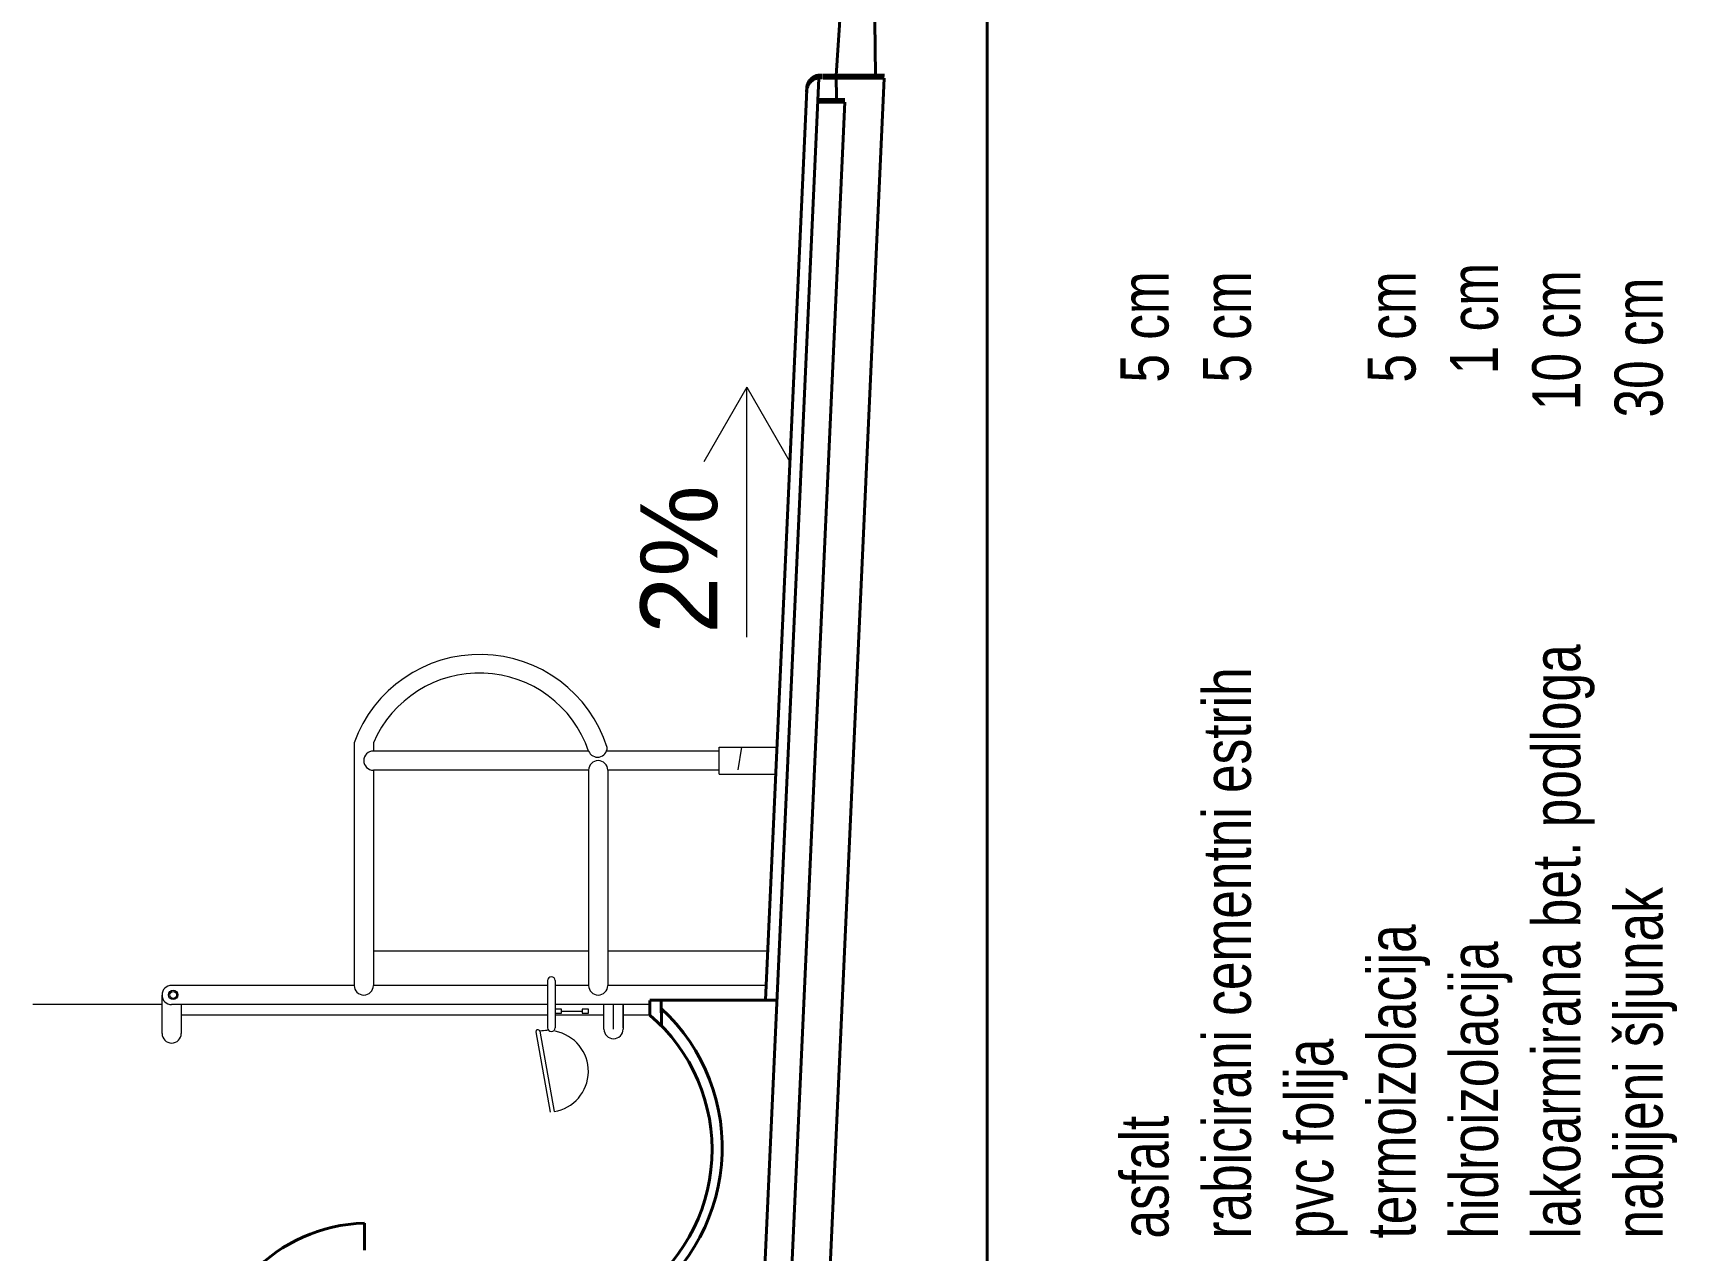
# Model space of a CAD drawing. Header units: millimetres. Extents: x 73 to 57768, y -40361 to 10065.
# Drawn here: x 3698.5 to 4126.4, y 7248 to 7564.8 of the extents above; entities that cross this region are included whole.
import ezdxf

# ---------------------------------------------------------------- set-up
doc = ezdxf.new("R2010")
doc.units = ezdxf.units.MM
doc.linetypes.add('ACAD_ISO02W100', pattern=[15, 12, -3])
doc.layers.add('hec', color=253, linetype='Continuous', lineweight=5)
doc.layers.add('kote', color=124, linetype='Continuous', lineweight=5)
doc.layers.add('pogled', color=7, linetype='Continuous', lineweight=5, true_color=0x8db1c3)
doc.layers.add('presjek', color=7, linetype='Continuous', lineweight=40, true_color=0xe37da2)
doc.styles.add('1na50', font='', dxfattribs={"height": 15})
doc.styles.get('1na50').set_extended_font_data('SwitzerlandCondLight BH')

msp = doc.modelspace()

# ---------------------------------------------------------------- linework, layer by layer
at = {"layer": 'pogled'}
for p, q in [((3884.319, 7472.554), (3873.132, 7453.179)), ((3884.319, 7407.536), (3884.319, 7472.554)), ((3884.319, 7472.554), (3895.505, 7453.179)), ((3787.128, 7325.89), (3843.128, 7325.89)), ((3848.128, 7325.89), (3889.719, 7325.89)), ((3732.129, 7311.89), (3698.524, 7311.89)), ((3859.063, 7311.89), (3834.449, 7311.89)), ((3859.063, 7311.89), (3834.449, 7311.89))]:
    msp.add_line(p, q, dxfattribs=at)
at = {"layer": 'pogled', "linetype": 'Continuous'}
for p, q in [((3782.128, 7380.015), (3782.128, 7316.89)), ((3782.128, 7380.015), (3782.128, 7316.89)), ((3787.128, 7380.015), (3787.128, 7377.89)), ((3787.128, 7380.015), (3787.128, 7377.89)), ((3843.128, 7377.89), (3787.128, 7377.89)), ((3843.128, 7377.89), (3787.128, 7377.89)), ((3877.128, 7377.89), (3847.798, 7377.89)), ((3877.128, 7377.89), (3847.798, 7377.89)), ((3877.128, 7378.89), (3892.128, 7378.89)), ((3877.128, 7371.89), (3877.128, 7378.89)), ((3877.128, 7371.89), (3877.128, 7378.89)), ((3877.128, 7378.89), (3892.128, 7378.89)), ((3891.242, 7378.89), (3892.128, 7378.89)), ((3891.242, 7378.89), (3892.128, 7378.89)), ((3843.128, 7372.89), (3787.128, 7372.89)), ((3787.128, 7372.89), (3787.128, 7316.89)), ((3787.128, 7372.89), (3787.128, 7316.89)), ((3843.128, 7372.89), (3787.128, 7372.89)), ((3843.128, 7372.89), (3843.128, 7316.89)), ((3843.128, 7372.89), (3843.128, 7316.89)), ((3877.128, 7372.89), (3848.128, 7372.89)), ((3877.128, 7372.89), (3848.128, 7372.89)), ((3848.128, 7372.89), (3848.128, 7316.89)), ((3848.128, 7372.89), (3848.128, 7316.89)), ((3877.128, 7371.89), (3892.128, 7371.89)), ((3877.128, 7371.89), (3892.128, 7371.89)), ((3782.128, 7316.89), (3734.628, 7316.89)), ((3782.128, 7316.89), (3734.628, 7316.89)), ((3832.449, 7316.89), (3787.128, 7316.89)), ((3832.449, 7316.89), (3787.128, 7316.89)), ((3832.449, 7318.127), (3832.449, 7305.883)), ((3832.449, 7318.127), (3832.449, 7305.883)), ((3834.449, 7318.127), (3834.449, 7305.883)), ((3834.449, 7318.127), (3834.449, 7305.883)), ((3843.128, 7316.89), (3834.449, 7316.89)), ((3843.128, 7316.89), (3834.449, 7316.89)), ((3889.31, 7316.89), (3848.128, 7316.89)), ((3889.31, 7316.89), (3848.128, 7316.89)), ((3732.132, 7304.39), (3732.128, 7314.39)), ((3732.132, 7304.39), (3732.128, 7314.39)), ((3832.449, 7311.89), (3734.628, 7311.89)), ((3832.449, 7311.89), (3734.628, 7311.89)), ((3737.132, 7311.89), (3737.132, 7304.39)), ((3737.132, 7311.89), (3737.132, 7304.39)), ((3832.449, 7309.14), (3737.132, 7309.14)), ((3832.449, 7309.14), (3737.132, 7309.14)), ((3847.128, 7309.14), (3834.449, 7309.14)), ((3847.128, 7309.14), (3834.449, 7309.14)), ((3836.09, 7310.187), (3841.487, 7310.187)), ((3836.09, 7310.187), (3841.487, 7310.187)), ((3847.128, 7305.515), (3847.128, 7311.89)), ((3847.128, 7305.515), (3847.128, 7311.89)), ((3849.628, 7305.515), (3849.628, 7311.89)), ((3849.628, 7305.515), (3849.628, 7311.89)), ((3852.128, 7311.89), (3852.128, 7305.515)), ((3852.128, 7305.89), (3852.128, 7311.89)), ((3852.128, 7305.89), (3852.128, 7311.89)), ((3852.128, 7311.89), (3852.128, 7305.515)), ((3859.063, 7309.172), (3852.128, 7309.153)), ((3859.063, 7309.172), (3852.128, 7309.153)), ((3829.442, 7304.784), (3833.163, 7283.867)), ((3829.442, 7304.784), (3833.163, 7283.867)), ((3830.426, 7304.959), (3834.147, 7284.042)), ((3830.426, 7304.959), (3834.147, 7284.042))]:
    msp.add_line(p, q, dxfattribs=at)
at = {"layer": 'pogled', "linetype": 'ACAD_ISO02W100', "ltscale": 0.5}
msp.add_line((3882.922, 7378.89), (3881.817, 7371.89), dxfattribs=at)
msp.add_line((3882.922, 7378.89), (3881.817, 7371.89), dxfattribs=at)
at = {"layer": 'pogled', "linetype": 'Continuous'}
for points in [[(3834.449, 7310.692), (3834.449, 7309.682), (3836.09, 7309.682), (3836.09, 7310.692)], [(3834.449, 7310.692), (3834.449, 7309.682), (3836.09, 7309.682), (3836.09, 7310.692)], [(3841.487, 7310.692), (3841.487, 7309.682), (3843.128, 7309.682), (3843.128, 7310.692)], [(3841.487, 7310.692), (3841.487, 7309.682), (3843.128, 7309.682), (3843.128, 7310.692)]]:
    msp.add_lwpolyline(points, close=True, dxfattribs=at)
at = {"layer": 'pogled', "ltscale": 0.004}
for radius in [1.2, 1.2, 0.9, 0.9]:
    msp.add_circle((3735.036, 7314.42), radius, dxfattribs=at)
at = {"layer": 'pogled', "linetype": 'Continuous'}
for centre, radius, start, end in [((3814.837, 7368.268), 34.755, 17.61069, 160.24375), ((3814.837, 7368.268), 34.755, 17.61069, 160.24375), ((3814.718, 7368.147), 30.034, 18.92947, 156.7234), ((3814.718, 7368.147), 30.034, 18.92947, 156.7234), ((3787.128, 7375.39), 2.5, 90, 270), ((3787.128, 7375.39), 2.5, 90, 270), ((3845.463, 7378.783), 2.5, 200.91893, 0), ((3845.463, 7378.783), 2.5, 200.91893, 0), ((3845.628, 7372.89), 2.5, 0, 180), ((3845.628, 7372.89), 2.5, 0, 180), ((3734.628, 7314.39), 2.5, 90, 270), ((3734.628, 7314.39), 2.5, 90, 270), ((3784.628, 7316.89), 2.5, 180, 0), ((3784.628, 7316.89), 2.5, 180, 0), ((3833.449, 7318.127), 1, 0, 180), ((3833.449, 7318.127), 1, 0, 180), ((3845.628, 7316.89), 2.5, 180, 0), ((3845.628, 7316.89), 2.5, 180, 0), ((3734.632, 7304.39), 2.5, 180, 0), ((3734.632, 7304.39), 2.5, 180, 0), ((3829.934, 7304.872), 0.5, 10.08746, 190.08746), ((3829.934, 7304.872), 0.5, 10.08746, 190.08746), ((3832.449, 7294.529), 10.624, 90, 100.97532), ((3832.449, 7294.529), 10.624, 90, 100.97532), ((3833.449, 7305.883), 1, 180, 0), ((3833.449, 7305.883), 1, 180, 0), ((3832.449, 7294.529), 10.624, 279.19959, 79.14921), ((3832.449, 7294.529), 10.624, 279.19959, 79.14921), ((3849.628, 7305.515), 2.5, 180, 0), ((3849.628, 7305.515), 2.5, 180, 0)]:
    msp.add_arc(centre, radius, start, end, dxfattribs=at)
at = {"layer": 'presjek'}
for p, q in [((3946.804, 5830.822), (3946.804, 7805.822)), ((3917.796, 7553.734), (3917.388, 7583.473)), ((3903.043, 7553.015), (3887.588, 7213.009)), ((3903.043, 7553.015), (3887.588, 7213.009)), ((3920.065, 7553.015), (3904.157, 7553.015)), ((3920.065, 7553.015), (3904.157, 7553.015)), ((3920.098, 7553.734), (3904.19, 7553.734)), ((3920.098, 7553.734), (3904.19, 7553.734)), ((3920.065, 7553.015), (3904.611, 7213.009)), ((3920.065, 7553.015), (3904.611, 7213.009)), ((3907.643, 7547.463), (3907.54, 7553.734)), ((3899.906, 7550.013), (3889.134, 7313.015)), ((3899.906, 7550.013), (3889.134, 7313.015)), ((3909.797, 7547.463), (3902.79, 7547.463)), ((3909.797, 7547.463), (3902.79, 7547.463)), ((3909.797, 7547.463), (3902.79, 7547.463)), ((3909.797, 7547.463), (3902.79, 7547.463)), ((3909.765, 7546.744), (3894.581, 7212.691)), ((3909.765, 7546.744), (3894.581, 7212.691)), ((3909.765, 7546.744), (3902.758, 7546.744)), ((3909.765, 7546.744), (3902.758, 7546.744)), ((3859.063, 7313.015), (3889.134, 7313.015)), ((3859.063, 7313.015), (3892.134, 7313.015)), ((3859.063, 7313.015), (3892.134, 7313.015)), ((3859.063, 7313.015), (3892.134, 7313.015)), ((3859.063, 7313.015), (3892.134, 7313.015)), ((3859.063, 7313.015), (3889.134, 7313.015)), ((3859.063, 7309.165), (3859.063, 7313.004)), ((3859.063, 7309.165), (3859.063, 7313.004)), ((3859.063, 7309.165), (3859.063, 7313.004)), ((3859.063, 7309.165), (3859.063, 7313.004)), ((3859.063, 7309.165), (3859.063, 7313.004)), ((3859.063, 7309.165), (3859.063, 7313.004)), ((3862.07, 7307.253), (3862.049, 7313.015)), ((3862.07, 7307.253), (3862.049, 7313.015)), ((3862.074, 7306.364), (3862.049, 7313.015)), ((3862.074, 7306.364), (3862.049, 7313.015)), ((3862.07, 7307.253), (3862.049, 7313.015)), ((3862.07, 7307.253), (3862.049, 7313.015)), ((3784.795, 7255.009), (3784.795, 7248.009)), ((3784.795, 7255.009), (3784.795, 7248.009))]:
    msp.add_line(p, q, dxfattribs=at)
at = {"layer": 'presjek', "ltscale": 5}
msp.add_lwpolyline([(3909.277, 7580.009), (3907.593, 7553.669)], dxfattribs=at)
at = {"layer": 'presjek'}
for centre, radius, start, end in [((3903.441, 7549.492), 3.573, 81.19541, 183.17322), ((3903.441, 7549.492), 3.573, 81.19541, 183.17322), ((3903.474, 7550.211), 3.573, 81.19541, 183.17322), ((3903.474, 7550.211), 3.573, 81.19541, 183.17322), ((3903.474, 7550.211), 3.573, 81.19541, 183.17322), ((3903.474, 7550.211), 3.573, 81.19541, 183.17322), ((3828.549, 7274.639), 49.355, 302.49035, 47.24131), ((3828.549, 7274.639), 49.355, 302.49035, 47.24131), ((3829.258, 7274.108), 46.014, 304.10736, 49.62914), ((3829.258, 7274.108), 46.014, 304.10736, 49.62914), ((3785.869, 7213.009), 42.014, 91.4655, 268.5345), ((3785.869, 7213.009), 42.014, 91.4655, 268.5345)]:
    msp.add_arc(centre, radius, start, end, dxfattribs=at)

# ---------------------------------------------------------------- texts
at = {"layer": 'hec', "style": '1na50', "width": 0.8}
for s, p in [('5 cm', (3994.039, 7473.761)), ('5 cm', (4015.467, 7473.761)), ('5 cm', (4058.324, 7473.761)), ('1 cm', (4079.753, 7475.923)), ('10 cm', (4101.181, 7466.583)), ('30 cm', (4122.61, 7464.669)), ('lakoarmirana bet. podloga', (4101.181, 7251.019)), ('rabicirani cementni estrih   ', (4015.467, 7251.019)), ('nabijeni šljunak', (4122.61, 7251.019)), ('termoizolacija', (4058.324, 7251.019)), ('hidroizolacija', (4079.753, 7251.019)), ('pvc folija', (4036.896, 7251.019)), ('asfalt         ', (3994.039, 7251.019))]:
    msp.add_text(s, height=12.5, rotation=90, dxfattribs=at).set_placement(p)
at = {"layer": 'kote', "insert": (3856.627, 7408.381), "char_height": 20, "width": 132.8571, "attachment_point": 1, "rotation": 90}
msp.add_mtext('2%', dxfattribs=at)

doc.saveas('drawing.dxf')
